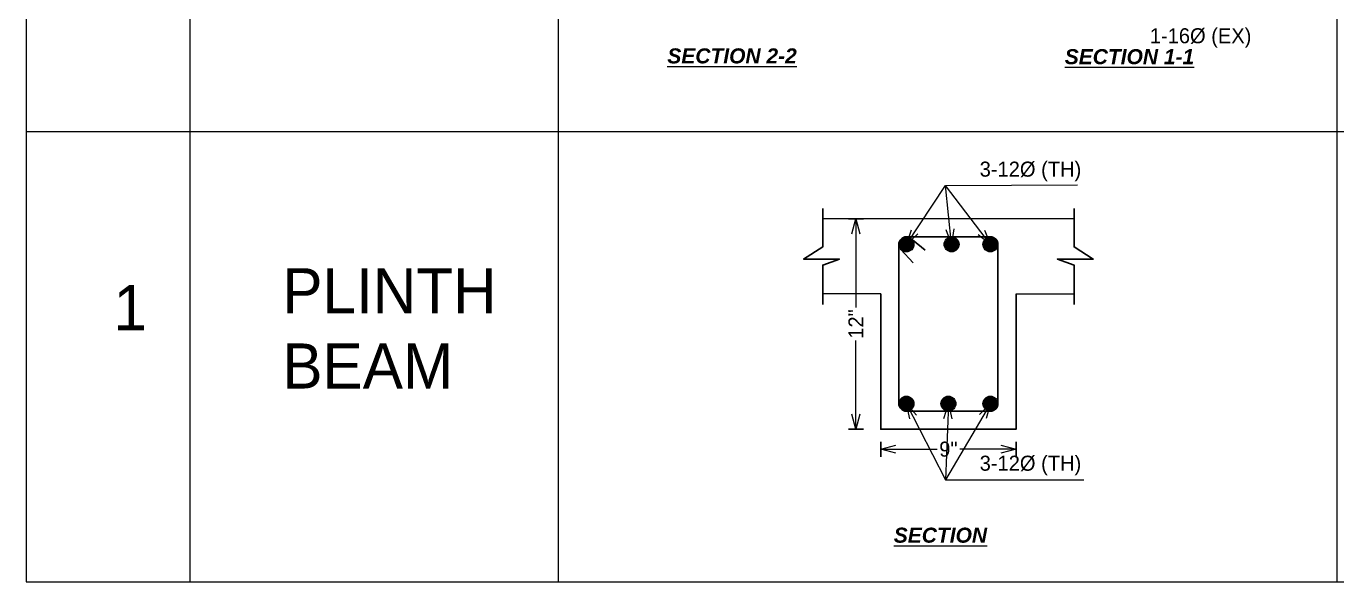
# Model space of a CAD drawing. Header units: inches. Extents: x -2812 to 9774, y -15726 to -746.
# Drawn here: x -2602.1 to -2427.7, y -15529.8 to -15455.9 of the extents above; entities that cross this region are included whole.
import ezdxf

# ---------------------------------------------------------------- set-up
doc = ezdxf.new("R2010")
doc.units = ezdxf.units.IN
doc.header["$LTSCALE"] = 17
doc.header["$MEASUREMENT"] = 0
doc.linetypes.add('ACAD_ISO03W100', pattern=[30, 12, -18])
for name, color, linetype, lineweight in [('1', 7, 'Continuous', 25), ('Hatch Pcc', 132, 'Continuous', 15), ('hidden line', 251, 'ACAD_ISO03W100', 20), ('LIGHT', 255, 'Continuous', 5), ('Line 3', 250, 'Continuous', 18), ('Profile ele', 4, 'Continuous', 25), ('Rebar', 250, 'Continuous', 30), ('reinforcement', 2, 'Continuous', 30), ('STIRRUPS', 4, 'Continuous', 30), ('Text 1', 251, 'Continuous', 20)]:
    doc.layers.add(name, color=color, linetype=linetype, lineweight=lineweight)
doc.layers.add('Beam', color=1, linetype='Continuous')
doc.dimstyles.new('Dim 2', dxfattribs={"dimtxt": 4, "dimasz": 3, "dimexe": 2, "dimexo": 2, "dimgap": 0.09, "dimtad": 0, "dimdec": 0, "dimzin": 0, "dimdsep": 46, "dimlunit": 3, "dimtxsty": 'Standard', "dimcen": 0.09, "dimclrd": 256, "dimclre": 256, "dimclrt": 3, "dimadec": 0, "dimazin": 0, "dimtfac": 1, "dimtdec": 0, "dimtofl": 0, "dimtmove": 0, "dimatfit": 3, "dimfxl": 2, "dimfxlon": 1, "dimtolj": 1, "dimtzin": 0, "dimlwd": 5, "dimarcsym": 0})
doc.dimstyles.new('Extra Dim 2 small', dxfattribs={"dimtxt": 1, "dimasz": 1, "dimexe": 0.5, "dimexo": 0.5, "dimgap": 0.09, "dimtad": 0, "dimdec": 0, "dimzin": 0, "dimdsep": 46, "dimlunit": 3, "dimtxsty": 'Standard', "dimblk": 'OPEN30', "dimcen": 0.09, "dimclrd": 256, "dimclre": 256, "dimclrt": 3, "dimadec": 0, "dimazin": 0, "dimtfac": 1, "dimtdec": 0, "dimtofl": 0, "dimtmove": 2, "dimatfit": 3, "dimldrblk": 'OPEN30', "dimfxl": 0.5, "dimfxlon": 1, "dimtolj": 1, "dimtzin": 0, "dimlwd": 5, "dimarcsym": 0})

# ---------------------------------------------------------------- blocks, each defined once
blk = doc.blocks.new('_Open30')
at = {"color": 0, "linetype": 'ByBlock', "lineweight": -2}
for p, q in [((-1, 0.268), (0, 0)), ((0, 0), (-1, -0.268)), ((0, 0), (-1, 0))]:
    blk.add_line(p, q, dxfattribs=at)
blk = doc.blocks.new('*D2506')
at = {"layer": '1', "lineweight": -2, "ltscale": 0.09, "transparency": 16777216}
for p, q in [((64368.189, -62463.668), (64367.189, -62463.668)), ((64368.189, -62477.668), (64367.189, -62477.668))]:
    blk.add_line(p, q, dxfattribs=at)
at = {"layer": '1', "lineweight": 5, "ltscale": 0.09, "transparency": 16777216}
for p, q in [((64367.689, -62464.668), (64367.689, -62469.578)), ((64367.689, -62476.668), (64367.689, -62471.758))]:
    blk.add_line(p, q, dxfattribs=at)
at = {"layer": 'Defpoints', "color": 0, "ltscale": 0.09, "transparency": 16777216}
for p in [(64367.689, -62463.668), (64369.344, -62463.668), (64369.344, -62477.668)]:
    blk.add_point(p, dxfattribs=at)
at = {"layer": '1', "lineweight": 5, "ltscale": 0.09, "transparency": 16777216}
for p, rotation in [((64367.689, -62463.668), 90), ((64367.689, -62477.668), 270)]:
    blk.add_blockref('_Open30', p, dxfattribs=dict(at, rotation=rotation))
at = {"layer": '1', "color": 3, "ltscale": 0.09, "transparency": 16777216, "insert": (64367.689, -62470.668), "char_height": 1, "attachment_point": 5, "rotation": 90}
blk.add_mtext('\\A1;12"', dxfattribs=at)
blk = doc.blocks.new('*D2507')
at = {"layer": '1', "lineweight": -2, "ltscale": 0.09, "transparency": 16777216}
for p, q in [((64369.344, -62478.499), (64369.344, -62479.499)), ((64378.344, -62478.499), (64378.344, -62479.499))]:
    blk.add_line(p, q, dxfattribs=at)
at = {"layer": '1', "lineweight": 5, "ltscale": 0.09, "transparency": 16777216}
for p, q in [((64370.344, -62478.999), (64373.087, -62478.999)), ((64377.344, -62478.999), (64374.6, -62478.999))]:
    blk.add_line(p, q, dxfattribs=at)
at = {"layer": 'Defpoints', "color": 0, "ltscale": 0.09, "transparency": 16777216}
for p in [(64369.344, -62477.668), (64378.344, -62477.668), (64378.344, -62478.999)]:
    blk.add_point(p, dxfattribs=at)
at = {"layer": '1', "lineweight": 5, "ltscale": 0.09, "transparency": 16777216, "rotation": 180}
blk.add_blockref('_Open30', (64369.344, -62478.999), dxfattribs=at)
at = {"layer": '1', "lineweight": 5, "ltscale": 0.09, "transparency": 16777216}
blk.add_blockref('_Open30', (64378.344, -62478.999), dxfattribs=at)
at = {"layer": '1', "color": 3, "ltscale": 0.09, "transparency": 16777216, "insert": (64373.844, -62478.999), "char_height": 1, "attachment_point": 5}
blk.add_mtext('\\A1;9"', dxfattribs=at)
blk = doc.blocks.new('*D2508')
at = {"layer": '1', "lineweight": -2, "ltscale": 0.09, "transparency": 16777216}
for p, q in [((64369.344, -62478.499), (64369.344, -62479.499)), ((64378.344, -62478.499), (64378.344, -62479.499))]:
    blk.add_line(p, q, dxfattribs=at)
at = {"layer": '1', "lineweight": 5, "ltscale": 0.09, "transparency": 16777216}
for p, q in [((64370.344, -62478.999), (64373.087, -62478.999)), ((64377.344, -62478.999), (64374.6, -62478.999))]:
    blk.add_line(p, q, dxfattribs=at)
at = {"layer": 'Defpoints', "color": 0, "ltscale": 0.09, "transparency": 16777216}
for p in [(64369.344, -62477.668), (64378.344, -62477.668), (64378.344, -62478.999)]:
    blk.add_point(p, dxfattribs=at)
at = {"layer": '1', "lineweight": 5, "ltscale": 0.09, "transparency": 16777216, "rotation": 180}
blk.add_blockref('_Open30', (64369.344, -62478.999), dxfattribs=at)
at = {"layer": '1', "lineweight": 5, "ltscale": 0.09, "transparency": 16777216}
blk.add_blockref('_Open30', (64378.344, -62478.999), dxfattribs=at)
at = {"layer": '1', "color": 3, "ltscale": 0.09, "transparency": 16777216, "insert": (64373.844, -62478.999), "char_height": 1, "attachment_point": 5}
blk.add_mtext('\\A1;9"', dxfattribs=at)
blk = doc.blocks.new('25')
at = {"layer": 'reinforcement'}
h = blk.add_hatch(color=6, dxfattribs=at)
h.dxf.hatch_style = 1
h.paths.add_polyline_path([(64371.552, -62465.37, 1), (64370.552, -62465.37, 1)])
h = blk.add_hatch(color=6, dxfattribs=at)
h.dxf.hatch_style = 1
h.paths.add_polyline_path([(64371.552, -62465.37, 1), (64370.552, -62465.37, 1)])
h = blk.add_hatch(color=6, dxfattribs=at)
h.dxf.hatch_style = 1
h.paths.add_polyline_path([(64374.559, -62465.366, 1), (64373.559, -62465.366, 1)])
h = blk.add_hatch(color=6, dxfattribs=at)
h.dxf.hatch_style = 1
h.paths.add_polyline_path([(64377.138, -62465.371, 1), (64376.138, -62465.371, 1)])
h = blk.add_hatch(color=6, dxfattribs=at)
h.dxf.hatch_style = 1
h.paths.add_polyline_path([(64377.138, -62465.371, 1), (64376.138, -62465.371, 1)])
h = blk.add_hatch(color=6, dxfattribs=at)
h.dxf.hatch_style = 1
h.paths.add_polyline_path([(64371.552, -62475.966, -1), (64370.552, -62475.966, -1)])
h = blk.add_hatch(color=6, dxfattribs=at)
h.dxf.hatch_style = 1
h.paths.add_polyline_path([(64371.552, -62475.966, -1), (64370.552, -62475.966, -1)])
h = blk.add_hatch(color=6, dxfattribs=at)
h.dxf.hatch_style = 1
h.paths.add_polyline_path([(64374.344, -62475.968, -1), (64373.344, -62475.968, -1)])
h = blk.add_hatch(color=6, dxfattribs=at)
h.dxf.hatch_style = 1
h.paths.add_polyline_path([(64377.138, -62475.966, -1), (64376.138, -62475.966, -1)])
h = blk.add_hatch(color=6, dxfattribs=at)
h.dxf.hatch_style = 1
h.paths.add_polyline_path([(64377.138, -62475.966, -1), (64376.138, -62475.966, -1)])
at = {"layer": '1', "ltscale": 0.09}
for points in [[(64365.475, -62462.984), (64365.475, -62463.668), (64365.475, -62465.538), (64364.2, -62466.345), (64366.587, -62466.345), (64365.475, -62466.748), (64365.475, -62468.668), (64365.475, -62469.359)], [(64382.213, -62462.984), (64382.213, -62463.668), (64382.213, -62465.538), (64383.488, -62466.345), (64381.1, -62466.345), (64382.213, -62466.748), (64382.213, -62468.668), (64382.213, -62469.359)], [(64382.213, -62462.984), (64382.213, -62463.668), (64382.213, -62465.538), (64383.488, -62466.345), (64381.1, -62466.345), (64382.213, -62466.748), (64382.213, -62468.668), (64382.213, -62469.359)]]:
    blk.add_lwpolyline(points, dxfattribs=at)
at = {"layer": 'Beam', "ltscale": 0.09}
blk.add_lwpolyline([(64369.344, -62468.668), (64369.344, -62477.668), (64378.344, -62477.668), (64378.344, -62468.668)], dxfattribs=at)
blk.add_lwpolyline([(64369.344, -62468.668), (64369.344, -62477.668), (64378.344, -62477.668), (64378.344, -62468.668)], dxfattribs=at)
at = {"layer": 'Hatch Pcc', "ltscale": 0.09}
for p, q in [((64312.456, -62368.072), (64312.456, -62487.814)), ((64323.358, -62368.072), (64323.358, -62487.814)), ((64347.857, -62368.072), (64347.857, -62487.814)), ((64399.696, -62368.072), (64399.696, -62487.814)), ((64347.857, -62399.521), (64347.857, -62485.262)), ((64312.456, -62457.868), (64399.696, -62457.868)), ((64399.696, -62457.868), (64454.058, -62457.868)), ((64312.456, -62487.814), (64399.696, -62487.814)), ((64399.696, -62487.814), (64454.058, -62487.814))]:
    blk.add_line(p, q, dxfattribs=at)
at = {"layer": 'LIGHT', "ltscale": 0.09}
for p, q in [((64369.344, -62468.668), (64365.475, -62468.668)), ((64369.344, -62468.668), (64365.475, -62468.668)), ((64378.344, -62468.668), (64382.213, -62468.668)), ((64378.344, -62468.668), (64382.213, -62468.668))]:
    blk.add_line(p, q, dxfattribs=at)
blk.add_lwpolyline([(64382.213, -62463.668), (64378.344, -62463.668), (64369.344, -62463.668), (64365.475, -62463.668)], dxfattribs=at)
blk.add_lwpolyline([(64382.213, -62463.668), (64378.344, -62463.668), (64369.344, -62463.668), (64365.475, -62463.668)], dxfattribs=at)
at = {"layer": 'Line 3'}
for centre in [(64371.052, -62465.37), (64371.052, -62465.37), (64374.059, -62465.366), (64376.638, -62465.371), (64376.638, -62465.371), (64371.052, -62475.966), (64371.052, -62475.966), (64373.844, -62475.968), (64376.638, -62475.966), (64376.638, -62475.966)]:
    blk.add_circle(centre, 0.5, dxfattribs=at)
at = {"layer": 'Rebar', "ltscale": 20}
blk.add_line((64371.044, -62464.868), (64376.644, -62464.868), dxfattribs=at)
blk.add_line((64371.044, -62464.868), (64376.644, -62464.868), dxfattribs=at)
at = {"layer": 'STIRRUPS', "ltscale": 0.09}
for p, q in [((64371.457, -62465.078), (64372.305, -62465.752)), ((64371.457, -62465.078), (64372.305, -62465.752)), ((64370.678, -62465.702), (64371.507, -62466.608)), ((64370.678, -62465.702), (64371.507, -62466.608))]:
    blk.add_line(p, q, dxfattribs=at)
blk.add_lwpolyline([(64371.044, -62476.468), (64376.644, -62476.468, 0.414214), (64377.144, -62475.968), (64377.144, -62465.368, 0.414214), (64376.644, -62464.868), (64371.044, -62464.868, 0.414214), (64370.544, -62465.368), (64370.544, -62475.968, 0.414214)], format="xyb", close=True, dxfattribs=at)
blk.add_lwpolyline([(64371.044, -62476.468), (64376.644, -62476.468, 0.414214), (64377.144, -62475.968), (64377.144, -62465.368, 0.414214), (64376.644, -62464.868), (64371.044, -62464.868, 0.414214), (64370.544, -62465.368), (64370.544, -62475.968, 0.414214)], format="xyb", close=True, dxfattribs=at)
at = {"layer": 'hidden line', "ltscale": 0.09, "char_height": 3, "attachment_point": 1}
for s, insert, width in [('PLINTH BEAM ', (64329.508, -62466.959), 15.13467), ('1', (64318.27, -62468.078), 48.50665)]:
    blk.add_mtext(s, dxfattribs=dict(at, insert=insert, width=width))
at = {"layer": 'Text 1', "ltscale": 0.09, "char_height": 1}
for s, width, heights, insert, attachment_point in [('1-16%%C (EX)', 26.21505, [0], (64387.25, -62452.292), 7), ('{\\fArial|b1|i1|c0|p34;\\LSECTION 2-2}', 17.41224, [1.217], (64355.134, -62452.33), 1), ('\\pt9;{\\fArial|b1|i1|c0|p34;\\LSECTION 1-1}', 17.41224, [1.217], (64381.588, -62452.381), 1), ('3-12%%C (TH)', 26.21505, [0], (64375.926, -62461.165), 7), ('3-12%%C (TH)', 26.21505, [0], (64375.926, -62480.729), 7), ('{\\fArial|b1|i1|c0|p34;\\LSECTION }', 17.41224, [1.217], (64370.208, -62484.216), 1)]:
    blk.add_mtext_dynamic_manual_height_columns(s, width=width, gutter_width=1, heights=heights, dxfattribs=dict(at, insert=insert, attachment_point=attachment_point))
at = {"layer": '1', "ltscale": 0.09}
dim = blk.add_linear_dim(base=(64367.689, -62463.668), p1=(64369.344, -62477.668), p2=(64369.344, -62463.668), angle=90, text='12"', dimstyle='Extra Dim 2 small', dxfattribs=at)
dim.commit()
dim.dimension.update_dxf_attribs({"geometry": '*D2506', "text_midpoint": (64367.689, -62470.668)})
for picture in ['*D2507', '*D2508']:
    dim = blk.add_linear_dim(base=(64378.344, -62478.999), p1=(64369.344, -62477.668), p2=(64378.344, -62477.668), dimstyle='Extra Dim 2 small', dxfattribs=at)
    dim.commit()
    dim.dimension.update_dxf_attribs({"geometry": picture, "text_midpoint": (64373.844, -62478.999)})
at = {"layer": 'Line 3', "ltscale": 0.09}
for points, override in [([(64371.044, -62465.368), (64373.644, -62461.463), (64382.438, -62461.415)], {"dimasz": 1, "dimldrblk": 'Open30'}), ([(64371.044, -62465.368), (64373.644, -62461.463), (64382.438, -62461.415)], {"dimasz": 1, "dimldrblk": 'Open30'}), ([(64374.059, -62465.366), (64373.649, -62461.46)], {"dimasz": 1, "dimgap": 0.09, "dimtad": 0, "dimldrblk": 'Open30'}), ([(64376.638, -62465.371), (64373.651, -62461.463)], {"dimasz": 1, "dimldrblk": 'Open30'}), ([(64376.638, -62465.371), (64373.651, -62461.463)], {"dimasz": 1, "dimldrblk": 'Open30'}), ([(64371.044, -62475.968), (64373.644, -62481.027), (64382.865, -62481.027)], {"dimasz": 1, "dimldrblk": 'Open30'}), ([(64371.044, -62475.968), (64373.644, -62481.027), (64382.865, -62481.027)], {"dimasz": 1, "dimldrblk": 'Open30'}), ([(64376.638, -62475.966), (64373.644, -62481.027)], {"dimasz": 1, "dimldrblk": 'Open30'}), ([(64376.638, -62475.966), (64373.644, -62481.027)], {"dimasz": 1, "dimldrblk": 'Open30'}), ([(64373.844, -62475.968), (64373.644, -62481.027)], {"dimasz": 1, "dimgap": 0.09, "dimtad": 0, "dimldrblk": 'Open30'})]:
    blk.add_leader(points, dimstyle='Dim 2', override=override, dxfattribs=at)

msp = doc.modelspace()

# ---------------------------------------------------------------- block references
at = {"layer": 'Profile ele', "xscale": 2, "yscale": 2, "zscale": 2}
msp.add_blockref('25', (-131227.06, 109445.85), dxfattribs=at)

doc.saveas('drawing.dxf')
